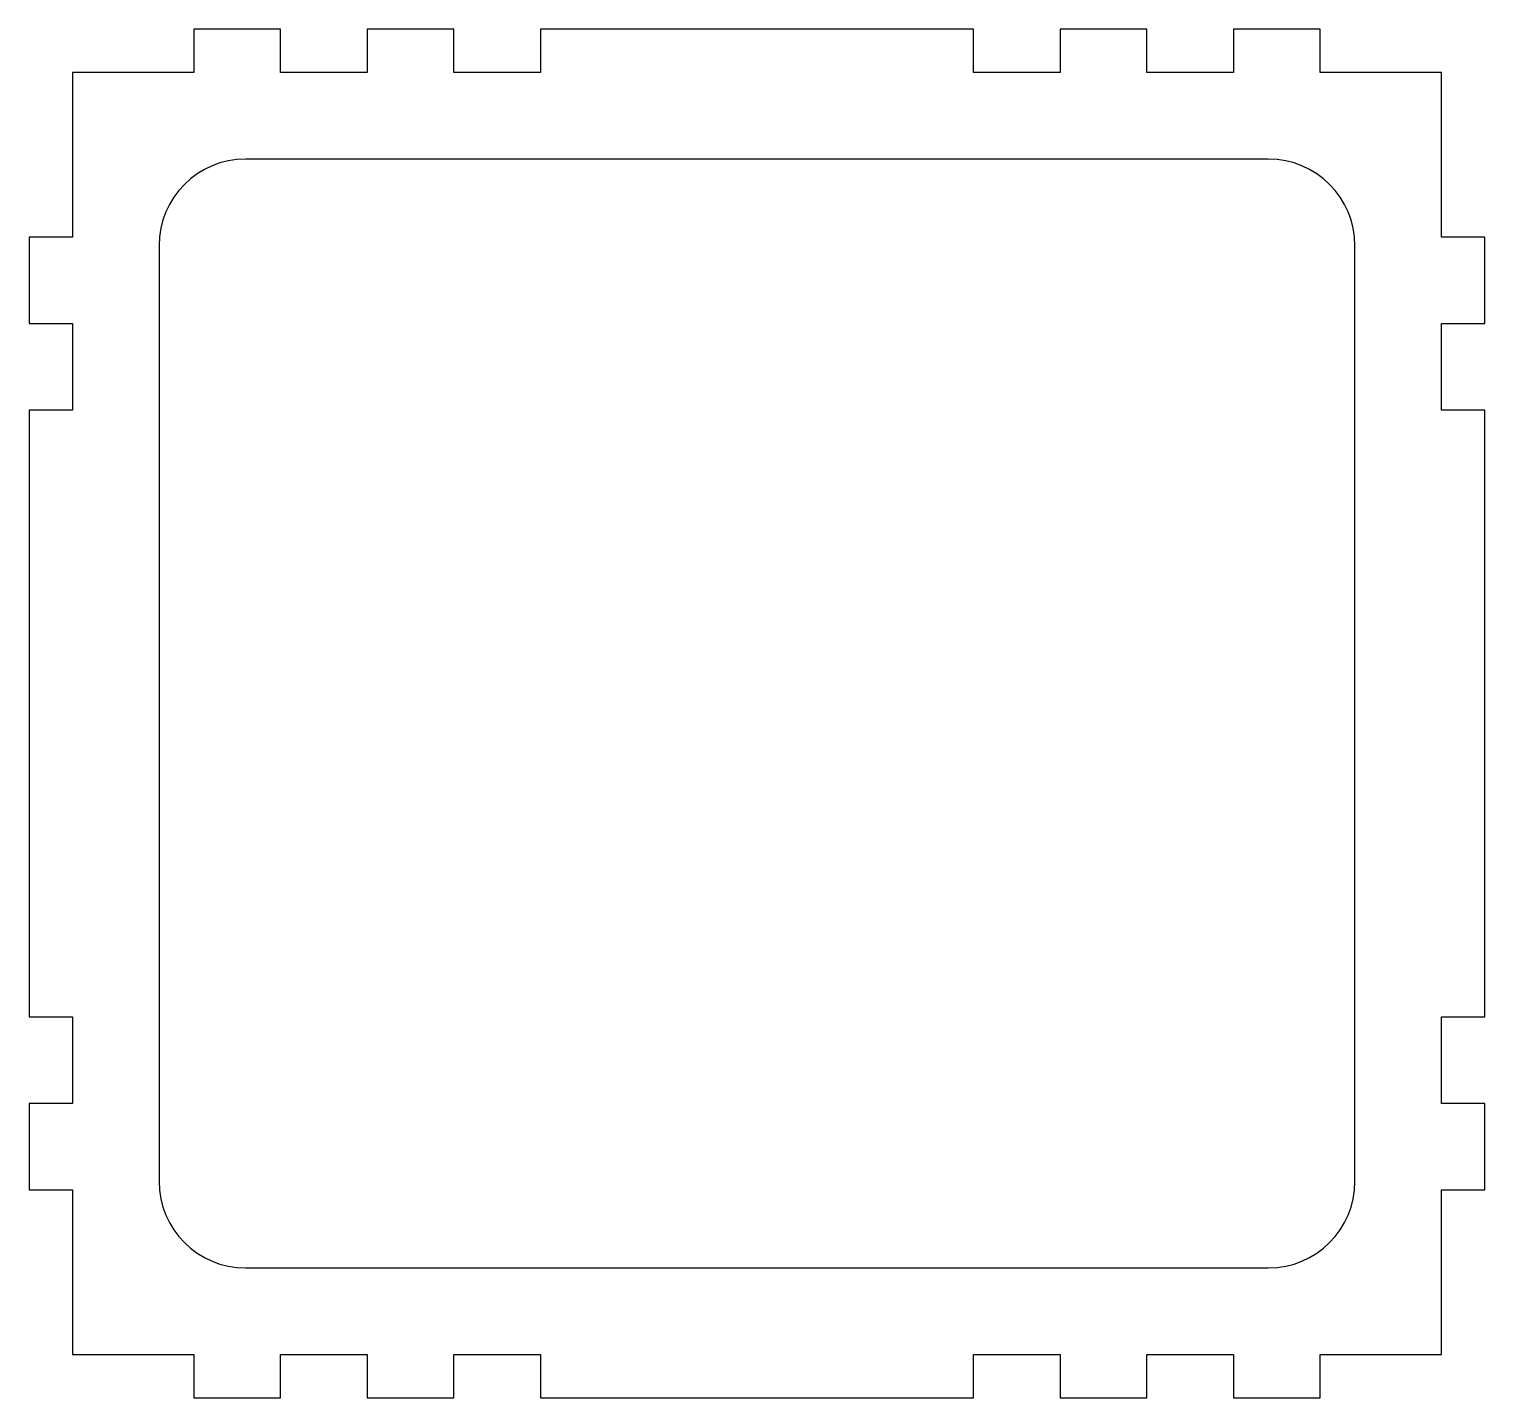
# Model space of a CAD drawing. Header units: millimetres. Extents: x -663 to -495, y 10 to 168.
import ezdxf

# ---------------------------------------------------------------- set-up
doc = ezdxf.new("R2010")
doc.units = ezdxf.units.MM

msp = doc.modelspace()

# ---------------------------------------------------------------- linework, layer by layer
at = {"color": 7, "linetype": 'Continuous', "lineweight": 25}
for p, q in [((-643.999, 167.999), (-643.999, 163)), ((-633.998, 167.999), (-643.999, 167.999)), ((-633.998, 163), (-633.998, 167.999)), ((-624, 167.999), (-624, 163)), ((-613.999, 167.999), (-624, 167.999)), ((-613.999, 163), (-613.999, 167.999)), ((-604.001, 167.999), (-604.001, 163)), ((-553.999, 167.999), (-604.001, 167.999)), ((-553.999, 163), (-553.999, 167.999)), ((-544.001, 167.999), (-544.001, 163)), ((-534, 167.999), (-544.001, 167.999)), ((-534, 163), (-534, 167.999)), ((-524.002, 167.999), (-524.002, 163)), ((-514.001, 167.999), (-524.002, 167.999)), ((-514.001, 163), (-514.001, 167.999)), ((-658.001, 163), (-658.001, 144)), ((-643.999, 163), (-658.001, 163)), ((-624, 163), (-633.998, 163)), ((-604.001, 163), (-613.999, 163)), ((-544.001, 163), (-553.999, 163)), ((-524.002, 163), (-534, 163)), ((-499.999, 163), (-514.001, 163)), ((-499.999, 144), (-499.999, 163)), ((-520, 152.999), (-638, 152.999)), ((-663, 144), (-663, 134.001)), ((-658.001, 144), (-663, 144)), ((-648, 142.999), (-648, 35.0004)), ((-510, 35.0004), (-510, 142.999)), ((-495, 144), (-499.999, 144)), ((-495, 134.001), (-495, 144)), ((-663, 134.001), (-658.001, 134.001)), ((-658.001, 134.001), (-658.001, 124)), ((-499.999, 134.001), (-495, 134.001)), ((-499.999, 124), (-499.999, 134.001)), ((-663, 124), (-663, 53.9997)), ((-658.001, 124), (-663, 124)), ((-495, 124), (-499.999, 124)), ((-495, 53.9997), (-495, 124)), ((-663, 53.9997), (-658.001, 53.9997)), ((-658.001, 53.9997), (-658.001, 43.9995)), ((-499.999, 53.9997), (-495, 53.9997)), ((-499.999, 43.9995), (-499.999, 53.9997)), ((-663, 43.9995), (-663, 34.0003)), ((-658.001, 43.9995), (-663, 43.9995)), ((-495, 43.9995), (-499.999, 43.9995)), ((-495, 34.0003), (-495, 43.9995)), ((-663, 34.0003), (-658.001, 34.0003)), ((-658.001, 34.0003), (-658.001, 14.9999)), ((-499.999, 34.0003), (-495, 34.0003)), ((-499.999, 14.9999), (-499.999, 34.0003)), ((-638, 25.0004), (-520, 25.0004)), ((-658.001, 14.9999), (-643.999, 14.9999)), ((-643.999, 14.9999), (-643.999, 10.0004)), ((-633.998, 14.9999), (-624, 14.9999)), ((-633.998, 10.0004), (-633.998, 14.9999)), ((-624, 14.9999), (-624, 10.0004)), ((-613.999, 14.9999), (-604.001, 14.9999)), ((-613.999, 10.0004), (-613.999, 14.9999)), ((-604.001, 14.9999), (-604.001, 10.0004)), ((-553.999, 14.9999), (-544.001, 14.9999)), ((-553.999, 10.0004), (-553.999, 14.9999)), ((-544.001, 14.9999), (-544.001, 10.0004)), ((-534, 14.9999), (-524.002, 14.9999)), ((-534, 10.0004), (-534, 14.9999)), ((-524.002, 14.9999), (-524.002, 10.0004)), ((-514.001, 10.0004), (-514.001, 14.9999)), ((-514.001, 14.9999), (-499.999, 14.9999)), ((-643.999, 10.0004), (-633.998, 10.0004)), ((-624, 10.0004), (-613.999, 10.0004)), ((-604.001, 10.0004), (-553.999, 10.0004)), ((-544.001, 10.0004), (-534, 10.0004)), ((-524.002, 10.0004), (-514.001, 10.0004))]:
    msp.add_line(p, q, dxfattribs=at)
for centre, start, end in [((-638, 142.999), 90, 180), ((-520, 142.999), 0, 90), ((-638, 35.0004), 180, 270), ((-520, 35.0004), 270, 0)]:
    msp.add_arc(centre, 10, start, end, dxfattribs=at)

doc.saveas('drawing.dxf')
